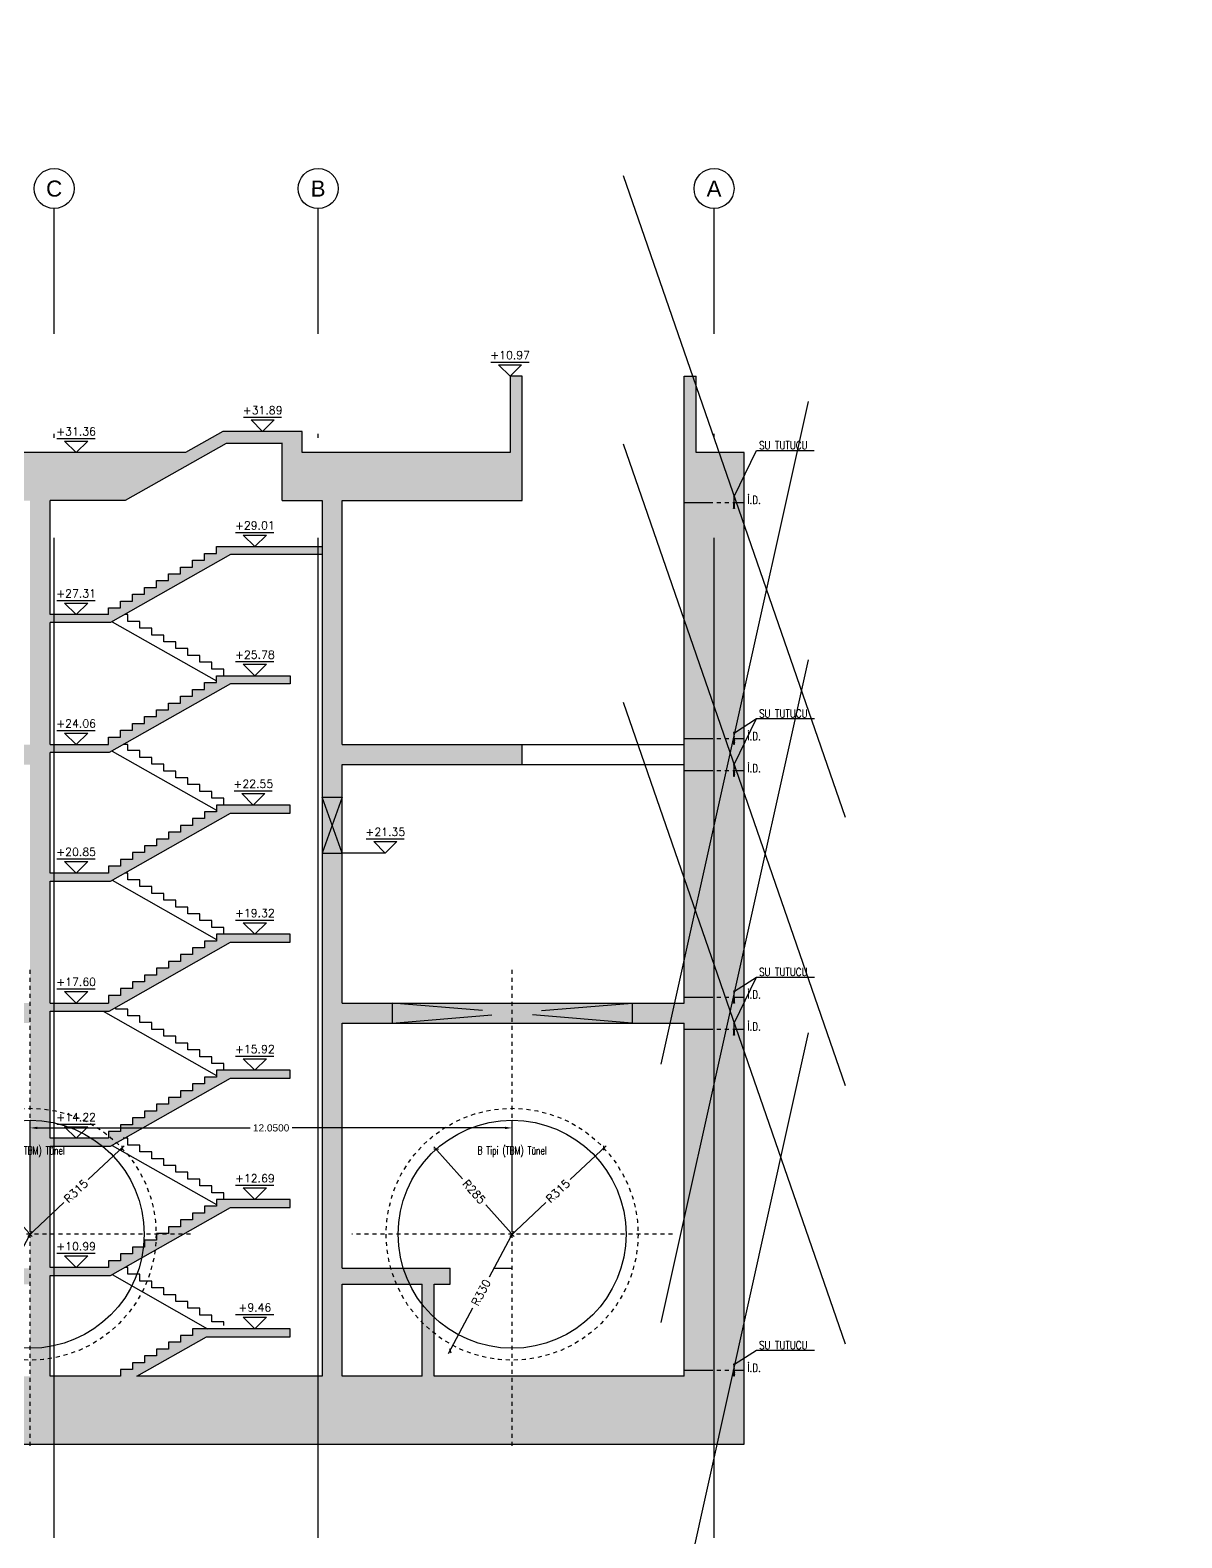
# Model space of a CAD drawing. Header units: millimetres. Extents: x 400382 to 401276, y 4543898 to 4544126.
# Drawn here: x 401246.72 to 401275.51, y 4543971.72 to 4544009.41 of the extents above; entities that cross this region are included whole.
import ezdxf
from ezdxf.enums import TextEntityAlignment as Align

# ---------------------------------------------------------------- set-up
doc = ezdxf.new("R2010")
doc.units = ezdxf.units.MM
for name, pattern in [('ACAD_ISO05W100', [33, 24, -3, 0, -3, 0, -3]), ('AKS', [3, 2.5, -0.25, 0, -0.25]), ('CIZGI', [0.4, 0.25, -0.15]), ('CONTINU', [0]), ('HIDDEN', [0.375, 0.25, -0.125])]:
    doc.linetypes.add(name, pattern=pattern)
for name, color, linetype in [('aks prota', 2, 'AKS'), ('caks prota', 4, 'Continuous'), ('görünüş prota', 4, 'Continuous'), ('iderzi_PROTA', 3, 'Continuous'), ('inşaat derzi prota', 11, 'Continuous'), ('kesik prota', 2, 'CIZGI'), ('kesit prota', 1, 'Continuous'), ('kesit tarama prota', 252, 'Continuous'), ('kot prota', 4, 'Continuous'), ('lkolon prota', 4, 'Continuous'), ('merdiven prota', 2, 'Continuous'), ('not prota', 2, 'Continuous'), ('not yazısı prota', 6, 'Continuous'), ('not çizgisi prota', 4, 'Continuous'), ('PRT-CST-rc_level', 6, 'Continuous'), ('PRT-CST-rc_levermark', 4, 'Continuous'), ('st_s_su tutucu', 2, 'Continuous'), ('st_s_ölçü', 4, 'Continuous'), ('taks prota', 7, 'Continuous')]:
    doc.layers.add(name, color=color, linetype=linetype)
doc.styles.add('OLCU', font='romanstw.shx')
doc.styles.get("Standard").update_dxf_attribs({"font": 'Arial.ttf'})
doc.styles.add('TAKS', font='Arial Unicode.ttf')
doc.styles.add('TEXT250', font='romanstw.shx', dxfattribs={"width": 0.8, "height": 25})
doc.styles.add('TSIMPLEX', font='romanstw.shx')
doc.dimstyles.new('1-100', dxfattribs={"dimscale": 0.5, "dimtxt": 2, "dimasz": 7.5, "dimexe": 3, "dimexo": 5, "dimgap": 5, "dimtad": 3, "dimdec": 1, "dimlfac": 2, "dimzin": 9, "dimdsep": 46, "dimtxsty": 'Standard', "dimblk": 'OBLIQUE', "dimcen": 0.09, "dimclrd": 3, "dimclre": 3, "dimclrt": 1, "dimadec": 3, "dimazin": 0, "dimtfac": 1, "dimtdec": 1, "dimtofl": 0, "dimtmove": 0, "dimatfit": 3, "dimfxl": 4, "dimtolj": 1, "dimtzin": 0, "dimarcsym": 0})
doc.dimstyles.new('1-50', dxfattribs={"dimtxt": 10, "dimasz": 4, "dimexe": 4, "dimexo": 8, "dimgap": 4, "dimtad": 1, "dimdec": 1, "dimrnd": 0.05, "dimzin": 9, "dimdsep": 46, "dimtxsty": 'OLCU', "dimblk1": 'OBLIQUE', "dimblk2": 'OBLIQUE', "dimsah": 1, "dimcen": 2, "dimdle": 4, "dimclrd": 4, "dimclre": 4, "dimclrt": 3, "dimadec": 1, "dimazin": 0, "dimtfac": 1, "dimtdec": 1, "dimtix": 1, "dimtmove": 2, "dimatfit": 3, "dimldrblk": 'OBLIQUE', "dimfxl": 1, "dimtvp": 1, "dimtolj": 1, "dimtzin": 1, "dimarcsym": 0})
doc.dimstyles.get("Standard").update_dxf_attribs({"dimtxt": 0.18, "dimasz": 0.18, "dimexe": 0.18, "dimexo": 0.0625, "dimgap": 0.09, "dimtad": 0, "dimtih": 1, "dimtoh": 1, "dimdec": 4, "dimzin": 0, "dimdsep": 46, "dimtxsty": 'Standard', "dimcen": 0.09, "dimadec": 0, "dimazin": 0, "dimtfac": 1, "dimtdec": 4, "dimtofl": 0, "dimtmove": 0, "dimatfit": 3, "dimfxl": 1, "dimtolj": 1, "dimtzin": 0, "dimarcsym": 0})

# ---------------------------------------------------------------- blocks, each defined once
blk = doc.blocks.new('_Oblique')
at = {"layer": 'st_s_ölçü', "lineweight": -2}
blk.add_line((-0.5, -0.5), (0.5, 0.5), dxfattribs=at)
blk = doc.blocks.new('*D49')
at = {"layer": 'Defpoints', "color": 0, "transparency": 16777216}
for p in [(-455.8, 109.6), (-265.8, -102.9)]:
    blk.add_point(p, dxfattribs=at)
at = {"layer": 'st_s_ölçü', "color": 4, "lineweight": -2, "transparency": 16777216}
for p, q in [((-461.1, 115.6), (-389.9, 36)), ((-260.5, -108.8), (-331.6, -29.2))]:
    blk.add_line(p, q, dxfattribs=at)
at = {"layer": 'st_s_ölçü', "color": 4, "lineweight": -2, "transparency": 16777216, "xscale": 8, "yscale": 8, "zscale": 8, "rotation": 131.8058995973175}
blk.add_blockref('_Oblique', (-455.8, 109.6), dxfattribs=at)
at = {"layer": 'st_s_ölçü', "color": 3, "transparency": 16777216, "insert": (-360.8, 3.4), "char_height": 20, "attachment_point": 5, "rotation": 311.8059, "style": 'OLCU'}
blk.add_mtext('\\A1;R285', dxfattribs=at)
blk = doc.blocks.new('*D50')
at = {"layer": 'Defpoints', "color": 0, "transparency": 16777216}
for p in [(-36.3, 113), (-265.8, -102.9)]:
    blk.add_point(p, dxfattribs=at)
at = {"layer": 'st_s_ölçü', "color": 4, "lineweight": -2, "transparency": 16777216}
for p, q in [((-30.5, 118.4), (-120.6, 33.7)), ((-271.6, -108.3), (-181.5, -23.6))]:
    blk.add_line(p, q, dxfattribs=at)
at = {"layer": 'st_s_ölçü', "color": 4, "lineweight": -2, "transparency": 16777216, "xscale": 8, "yscale": 8, "zscale": 8, "rotation": 43.24583088137385}
blk.add_blockref('_Oblique', (-36.3, 113), dxfattribs=at)
at = {"layer": 'st_s_ölçü', "color": 3, "transparency": 16777216, "insert": (-151.1, 5.1), "char_height": 20, "attachment_point": 5, "rotation": 43.2458, "style": 'OLCU'}
blk.add_mtext('\\A1;R315', dxfattribs=at)
blk = doc.blocks.new('*D51')
at = {"layer": 'Defpoints', "color": 0, "transparency": 16777216}
for p in [(-265.8, -102.9), (-421, -394.1)]:
    blk.add_point(p, dxfattribs=at)
at = {"layer": 'lkolon prota', "color": 4, "lineweight": -2, "transparency": 16777216}
for p, q in [((-262, -95.8), (-322.9, -209.9)), ((-424.8, -401.1), (-364, -287))]:
    blk.add_line(p, q, dxfattribs=at)
at = {"layer": 'lkolon prota', "color": 4, "lineweight": -2, "transparency": 16777216, "xscale": 8, "yscale": 8, "zscale": 8, "rotation": 241.9351701811658}
blk.add_blockref('_Oblique', (-421, -394.1), dxfattribs=at)
at = {"layer": 'lkolon prota', "color": 3, "transparency": 16777216, "insert": (-343.4, -248.5), "char_height": 20, "attachment_point": 5, "rotation": 61.9352, "style": 'OLCU'}
blk.add_mtext('\\A1;R330', dxfattribs=at)
blk = doc.blocks.new('KOTK5')
at = {"layer": 'PRT-CST-rc_levermark'}
blk.add_line((217, 160), (-213, 160), dxfattribs=at)
blk.add_lwpolyline([(130, 130), (-130, 130), (0, 0)], close=True, dxfattribs=at)
at = {"layer": 'PRT-CST-rc_level', "style": 'OLCU'}
blk.add_attdef('000.00', text='', height=90, dxfattribs=at).set_placement((0, 193), align=Align.CENTER)
blk = doc.blocks.new('D')
at = {"layer": 'st_s_su tutucu', "linetype": 'CONTINU', "ltscale": 0.2}
for p, q in [((-39987.8, 52508.2), (-39992.6, 52508.2)), ((-39992.6, 52508.2), (-39992.6, 52507.4)), ((-39992.6, 52507.4), (-39990.6, 52506.1)), ((-39990.6, 52478.7), (-39991.9, 52478.7)), ((-39991.9, 52478.7), (-39991.9, 52477.7)), ((-39991.9, 52477.7), (-39990.6, 52477.7)), ((-39990.6, 52498.5), (-39991.5, 52498.5)), ((-39991.5, 52498.5), (-39991.5, 52497.9)), ((-39991.5, 52497.9), (-39990.6, 52497.9)), ((-39990.6, 52488.5), (-39991.5, 52488.5)), ((-39991.5, 52488.5), (-39991.5, 52487.9)), ((-39991.5, 52487.9), (-39990.6, 52487.9)), ((-39991.5, 52467.9), (-39991.5, 52468.5)), ((-39991.5, 52468.5), (-39990.6, 52468.5)), ((-39990.6, 52467.9), (-39991.5, 52467.9)), ((-39990.6, 52506.1), (-39990.6, 52498.5)), ((-39990.6, 52497.9), (-39990.6, 52488.5)), ((-39990.6, 52487.9), (-39990.6, 52478.7)), ((-39990.6, 52468.5), (-39990.6, 52477.7)), ((-39990.6, 52458.5), (-39990.6, 52467.9)), ((-39989.8, 52506.1), (-39987.8, 52507.4)), ((-39989.8, 52498.5), (-39989.8, 52506.1)), ((-39988.9, 52498.5), (-39989.8, 52498.5)), ((-39989.8, 52488.5), (-39989.8, 52497.9)), ((-39989.8, 52497.9), (-39988.9, 52497.9)), ((-39988.9, 52488.5), (-39989.8, 52488.5)), ((-39989.8, 52478.7), (-39989.8, 52487.9)), ((-39989.8, 52487.9), (-39988.9, 52487.9)), ((-39988.5, 52478.7), (-39989.8, 52478.7)), ((-39989.8, 52477.7), (-39988.5, 52477.7)), ((-39989.8, 52477.7), (-39989.8, 52468.5)), ((-39989.8, 52468.5), (-39988.9, 52468.5)), ((-39988.9, 52467.9), (-39989.8, 52467.9)), ((-39989.8, 52467.9), (-39989.8, 52458.5)), ((-39988.9, 52497.9), (-39988.9, 52498.5)), ((-39988.9, 52487.9), (-39988.9, 52488.5)), ((-39988.9, 52468.5), (-39988.9, 52467.9)), ((-39988.5, 52477.7), (-39988.5, 52478.7)), ((-39987.8, 52507.4), (-39987.8, 52508.2)), ((-39992.6, 52449), (-39990.6, 52450.3)), ((-39992.6, 52448.2), (-39992.6, 52449)), ((-39987.8, 52448.2), (-39992.6, 52448.2)), ((-39991.5, 52457.9), (-39991.5, 52458.5)), ((-39991.5, 52458.5), (-39990.6, 52458.5)), ((-39990.6, 52457.9), (-39991.5, 52457.9)), ((-39990.6, 52450.3), (-39990.6, 52457.9)), ((-39989.8, 52458.5), (-39988.9, 52458.5)), ((-39988.9, 52457.9), (-39989.8, 52457.9)), ((-39989.8, 52457.9), (-39989.8, 52450.3)), ((-39989.8, 52450.3), (-39987.8, 52449)), ((-39988.9, 52458.5), (-39988.9, 52457.9)), ((-39987.8, 52449), (-39987.8, 52448.2))]:
    blk.add_line(p, q, dxfattribs=at)
blk = doc.blocks.new('*D100')
at = {"color": 0, "lineweight": -2, "transparency": 16777216}
for p, q in [((401246.719, 4543979.374), (401246.719, 4543982.15)), ((401258.769, 4543979.374), (401258.769, 4543982.15)), ((401246.899, 4543981.97), (401252.219, 4543981.97)), ((401258.589, 4543981.97), (401253.269, 4543981.97))]:
    blk.add_line(p, q, dxfattribs=at)
at = {"color": 0, "transparency": 16777216}
for points in [[(401246.899, 4543982), (401246.899, 4543981.94), (401246.719, 4543981.97)], [(401258.589, 4543982), (401258.589, 4543981.94), (401258.769, 4543981.97)]]:
    blk.add_solid(points, dxfattribs=at)
at = {"layer": 'Defpoints', "color": 0, "transparency": 16777216}
for p in [(401246.719, 4543981.97), (401246.719, 4543979.311), (401258.769, 4543979.311)]:
    blk.add_point(p, dxfattribs=at)
at = {"color": 0, "transparency": 16777216, "insert": (401252.744, 4543981.97), "char_height": 0.18, "attachment_point": 5}
blk.add_mtext('\\A1;12.0500', dxfattribs=at)
blk = doc.blocks.new('A$C127942D9')
at = {"layer": 'aks prota', "ltscale": 2}
blk.add_line((-265.793, -631.684), (-265.793, 559.681), dxfattribs=at)
at = {"layer": 'aks prota'}
blk.add_line((135.187, -102.854), (-666.774, -102.854), dxfattribs=at)
at = {"layer": 'görünüş prota', "color": 6, "linetype": 'CIZGI', "ltscale": 2}
blk.add_circle((-265.793, -102.854), 315, dxfattribs=at)
at = {"layer": 'görünüş prota', "color": 6}
blk.add_circle((-265.793, -102.854), 285, dxfattribs=at)
at = {"layer": 'not prota', "style": 'TEXT250', "width": 0.7}
blk.add_text('B Tipi (TBM) Tünel', height=20, dxfattribs=at).set_placement((-265.793, 106.819), align=Align.MIDDLE_CENTER)
at = {"layer": 'lkolon prota'}
dim = blk.add_radius_dim(center=(-265.793, -102.854), mpoint=(-421.048, -394.051), dimstyle='1-100', dxfattribs=at)
dim.commit()
dim.dimension.update_dxf_attribs({"geometry": '*D51', "text_midpoint": (-343.421, -248.453), "dimtype": 132})
at = {"layer": 'st_s_ölçü'}
for mpoint, picture, middle in [((-455.777, 109.587), '*D49', (-360.785, 3.366)), ((-36.341, 112.962), '*D50', (-151.067, 5.054))]:
    dim = blk.add_radius_dim(center=(-265.793, -102.854), mpoint=mpoint, dimstyle='1-100', dxfattribs=at)
    dim.commit()
    dim.dimension.update_dxf_attribs({"geometry": picture, "text_midpoint": middle, "dimtype": 132})

msp = doc.modelspace()

# ---------------------------------------------------------------- hatches: boundary and pattern name
at = {"layer": 'kesit tarama prota'}
h = msp.add_hatch(color=256, dxfattribs=at)
h.dxf.hatch_style = 1
h.paths.add_polyline_path([(401264.56892, 4543974.0613), (401264.56892, 4543998.8513), (401263.36892, 4543998.8513), (401263.36892, 4544000.7613), (401263.06892, 4544000.7613), (401263.06892, 4543985.0913), (401254.51892, 4543985.0913), (401254.51892, 4543991.0513), (401259.01892, 4543991.0513), (401259.01892, 4543991.5513), (401254.51892, 4543991.5513), (401254.51892, 4543997.6513), (401259.01892, 4543997.6513), (401259.01892, 4544000.7613), (401258.71893, 4544000.7613), (401258.71893, 4543998.8513), (401253.51892, 4543998.8513), (401253.51892, 4543999.3813), (401251.537, 4543999.3813), (401250.6017, 4543998.8513), (401236.66892, 4543998.8513), (401236.66892, 4543974.0613)])
h.paths.add_polyline_path([(401249.38459, 4543975.7613), (401251.13165, 4543976.7513), (401253.21892, 4543976.7513), (401253.21892, 4543976.9513), (401250.77892, 4543976.9513), (401250.77892, 4543976.7813), (401250.47892, 4543976.7813), (401250.47892, 4543976.6113), (401250.17892, 4543976.6113), (401250.17892, 4543976.4413), (401249.87892, 4543976.4413), (401249.87892, 4543976.2713), (401249.57892, 4543976.2713), (401249.57892, 4543976.1013), (401249.27892, 4543976.1013), (401249.27892, 4543975.9313), (401248.97892, 4543975.9313), (401248.97892, 4543975.7613), (401247.21892, 4543975.7613), (401247.21892, 4543978.2813), (401248.73165, 4543978.2813), (401251.73165, 4543979.9813), (401253.21892, 4543979.9813), (401253.21892, 4543980.1813), (401251.37892, 4543980.1813), (401251.37892, 4543980.0113), (401251.07892, 4543980.0113), (401251.07892, 4543979.8413), (401250.77892, 4543979.8413), (401250.77892, 4543979.6713), (401250.47892, 4543979.6713), (401250.47892, 4543979.5013), (401250.17892, 4543979.5013), (401250.17892, 4543979.3313), (401249.87892, 4543979.3313), (401249.87892, 4543979.1613), (401249.57892, 4543979.1613), (401249.57892, 4543978.9913), (401249.27892, 4543978.9913), (401249.27892, 4543978.8213), (401248.97892, 4543978.8213), (401248.97892, 4543978.6513), (401248.67892, 4543978.6513), (401248.67892, 4543978.4813), (401247.21892, 4543978.4813), (401247.21892, 4543981.5113), (401248.73165, 4543981.5113), (401251.73165, 4543983.2113), (401253.21892, 4543983.2113), (401253.21892, 4543983.4113), (401251.37892, 4543983.4113), (401251.37892, 4543983.2413), (401251.07892, 4543983.2413), (401251.07892, 4543983.0713), (401250.77892, 4543983.0713), (401250.77892, 4543982.9013), (401250.47892, 4543982.9013), (401250.47892, 4543982.7313), (401250.17892, 4543982.7313), (401250.17892, 4543982.5613), (401249.87892, 4543982.5613), (401249.87892, 4543982.3913), (401249.57892, 4543982.3913), (401249.57892, 4543982.2213), (401249.27892, 4543982.2213), (401249.27892, 4543982.0513), (401248.97892, 4543982.0513), (401248.97892, 4543981.8813), (401248.67892, 4543981.8813), (401248.67892, 4543981.7113), (401247.21892, 4543981.7113), (401247.21892, 4543984.8913), (401248.69636, 4543984.8913), (401251.73165, 4543986.6113), (401253.21892, 4543986.6113), (401253.21892, 4543986.8113), (401251.37892, 4543986.8113), (401251.37892, 4543986.6413), (401251.07892, 4543986.6413), (401251.07892, 4543986.4713), (401250.77892, 4543986.4713), (401250.77892, 4543986.3013), (401250.47892, 4543986.3013), (401250.47892, 4543986.1313), (401250.17892, 4543986.1313), (401250.17892, 4543985.9613), (401249.87892, 4543985.9613), (401249.87892, 4543985.7913), (401249.57892, 4543985.7913), (401249.57892, 4543985.6213), (401249.27892, 4543985.6213), (401249.27892, 4543985.4513), (401248.97892, 4543985.4513), (401248.97892, 4543985.2813), (401248.67892, 4543985.2813), (401248.67892, 4543985.0913), (401247.21892, 4543985.0913), (401247.21892, 4543988.1413), (401248.73165, 4543988.1413), (401251.73165, 4543989.8413), (401253.21892, 4543989.8413), (401253.21892, 4543990.0413), (401251.37892, 4543990.0413), (401251.37892, 4543989.8713), (401251.07892, 4543989.8713), (401251.07892, 4543989.7013), (401250.77892, 4543989.7013), (401250.77892, 4543989.5313), (401250.47892, 4543989.5313), (401250.47892, 4543989.3613), (401250.17892, 4543989.3613), (401250.17892, 4543989.1913), (401249.87892, 4543989.1913), (401249.87892, 4543989.0213), (401249.57892, 4543989.0213), (401249.57892, 4543988.8513), (401249.27892, 4543988.8513), (401249.27892, 4543988.6813), (401248.97892, 4543988.6813), (401248.97892, 4543988.5113), (401248.67892, 4543988.5113), (401248.67892, 4543988.3413), (401247.21892, 4543988.3413), (401247.21892, 4543991.3513), (401248.69636, 4543991.3513), (401251.73165, 4543993.0713), (401253.21892, 4543993.0713), (401253.21892, 4543993.2713), (401251.37892, 4543993.2713), (401251.37892, 4543993.1013), (401251.07892, 4543993.1013), (401251.07892, 4543992.9313), (401250.77892, 4543992.9313), (401250.77892, 4543992.7613), (401250.47892, 4543992.7613), (401250.47892, 4543992.5913), (401250.17892, 4543992.5913), (401250.17892, 4543992.4213), (401249.87892, 4543992.4213), (401249.87892, 4543992.2513), (401249.57892, 4543992.2513), (401249.57892, 4543992.0813), (401249.27892, 4543992.0813), (401249.27892, 4543991.9113), (401248.97892, 4543991.9113), (401248.97892, 4543991.7413), (401248.67892, 4543991.7413), (401248.67892, 4543991.5513), (401247.21892, 4543991.5513), (401247.21892, 4543994.6013), (401248.73165, 4543994.6013), (401251.73165, 4543996.3013), (401254.01892, 4543996.3013), (401254.01892, 4543996.5013), (401251.37892, 4543996.5013), (401251.37892, 4543996.3313), (401251.07892, 4543996.3313), (401251.07892, 4543996.1613), (401250.77892, 4543996.1613), (401250.77892, 4543995.9913), (401250.47892, 4543995.9913), (401250.47892, 4543995.8213), (401250.17892, 4543995.8213), (401250.17892, 4543995.6513), (401249.87892, 4543995.6513), (401249.87892, 4543995.4813), (401249.57892, 4543995.4813), (401249.57892, 4543995.3113), (401249.27892, 4543995.3113), (401249.27892, 4543995.1413), (401248.97892, 4543995.1413), (401248.97892, 4543994.9713), (401248.67892, 4543994.9713), (401248.67892, 4543994.8013), (401247.21892, 4543994.8013), (401247.21892, 4543997.6513), (401249.09256, 4543997.6513), (401251.61609, 4543999.0813), (401253.01892, 4543999.0813), (401253.01892, 4543997.6513), (401254.01892, 4543997.6513), (401254.01892, 4543975.7613)], flags=16)
h.paths.add_polyline_path([(401254.51892, 4543975.7613), (401254.51892, 4543978.0613), (401256.51892, 4543978.0613), (401256.51892, 4543975.7613)], flags=16)
h.paths.add_polyline_path([(401256.81892, 4543975.7613), (401256.81892, 4543978.0613), (401257.21892, 4543978.0613), (401257.21892, 4543978.4613), (401254.51892, 4543978.4613), (401254.51892, 4543984.5913), (401263.06892, 4543984.5913), (401263.06892, 4543975.7613)], flags=16)
h.paths.add_polyline_path([(401246.71892, 4543975.7613), (401244.71892, 4543975.7613), (401244.71892, 4543978.0613), (401246.71892, 4543978.0613)], flags=16)
h.paths.add_polyline_path([(401246.71892, 4543978.4613), (401244.01892, 4543978.4613), (401244.01892, 4543978.0613), (401244.41892, 4543978.0613), (401244.41892, 4543975.7613), (401238.16892, 4543975.7613), (401238.16892, 4543984.5913), (401246.71892, 4543984.5913)], flags=16)
h.paths.add_polyline_path([(401246.71892, 4543985.0913), (401238.16892, 4543985.0913), (401238.16892, 4543991.0513), (401246.71892, 4543991.0513)], flags=16)
h.paths.add_polyline_path([(401246.71892, 4543991.5513), (401238.16892, 4543991.5513), (401238.16892, 4543997.6513), (401246.71892, 4543997.6513)], flags=16)

# ---------------------------------------------------------------- linework, layer by layer
at = {"layer": 'aks prota', "ltscale": 10}
for p, q in [((401247.31896, 4543971.72248), (401247.31896, 4544004.95298)), ((401253.91896, 4543971.72248), (401253.91896, 4544004.95298)), ((401263.81892, 4543971.72248), (401263.81892, 4544004.95298))]:
    msp.add_line(p, q, dxfattribs=at)
at = {"layer": 'caks prota', "ltscale": 0.05}
for centre in [(401247.31892, 4544005.45298), (401253.91892, 4544005.45298), (401263.81892, 4544005.45298)]:
    msp.add_circle(centre, 0.5, dxfattribs=at)
at = {"layer": 'görünüş prota'}
for points in [[(401248.76892, 4543994.62243), (401251.37892, 4543993.14343)], [(401251.55892, 4543993.2713), (401251.55892, 4543993.4413), (401251.25892, 4543993.4413), (401251.25892, 4543993.6113), (401250.95892, 4543993.6113), (401250.95892, 4543993.7813), (401250.65892, 4543993.7813), (401250.65892, 4543993.9513), (401250.35892, 4543993.9513), (401250.35892, 4543994.1213), (401250.05892, 4543994.1213), (401250.05892, 4543994.2913), (401249.75892, 4543994.2913), (401249.75892, 4543994.4613), (401249.45892, 4543994.4613), (401249.45892, 4543994.6313), (401249.15892, 4543994.6313), (401249.15892, 4543994.8013), (401249.08459, 4543994.8013)], [(401251.55892, 4543990.0413), (401251.55892, 4543990.2113), (401251.25892, 4543990.2113), (401251.25892, 4543990.3813), (401250.95892, 4543990.3813), (401250.95892, 4543990.5513), (401250.65892, 4543990.5513), (401250.65892, 4543990.7213), (401250.35892, 4543990.7213), (401250.35892, 4543990.8913), (401250.05892, 4543990.8913), (401250.05892, 4543991.0613), (401249.75892, 4543991.0613), (401249.75892, 4543991.2313), (401249.45892, 4543991.2313), (401249.45892, 4543991.4013), (401249.15892, 4543991.4013), (401249.15892, 4543991.5513), (401249.0493, 4543991.5513)], [(401259.01892, 4543991.5513), (401263.06892, 4543991.5513)], [(401248.76892, 4543991.39243), (401251.37892, 4543989.91343)], [(401259.01107, 4543991.0513), (401263.06892, 4543991.0513)], [(401248.76892, 4543988.16243), (401251.37892, 4543986.68343)], [(401251.55892, 4543986.8113), (401251.55892, 4543986.9813), (401251.25892, 4543986.9813), (401251.25892, 4543987.1513), (401250.95892, 4543987.1513), (401250.95892, 4543987.3213), (401250.65892, 4543987.3213), (401250.65892, 4543987.4913), (401250.35892, 4543987.4913), (401250.35892, 4543987.6613), (401250.05892, 4543987.6613), (401250.05892, 4543987.8313), (401249.75892, 4543987.8313), (401249.75892, 4543988.0013), (401249.45892, 4543988.0013), (401249.45892, 4543988.1713), (401249.15892, 4543988.1713), (401249.15892, 4543988.3413), (401249.08459, 4543988.3413)], [(401248.54149, 4543984.8913), (401251.37892, 4543983.28343)], [(401251.55892, 4543983.4113), (401251.55892, 4543983.5813), (401251.25892, 4543983.5813), (401251.25892, 4543983.7513), (401250.95892, 4543983.7513), (401250.95892, 4543983.9213), (401250.65892, 4543983.9213), (401250.65892, 4543984.0913), (401250.35892, 4543984.0913), (401250.35892, 4543984.2613), (401250.05892, 4543984.2613), (401250.05892, 4543984.4313), (401249.75892, 4543984.4313), (401249.75892, 4543984.6013), (401249.45892, 4543984.6013), (401249.45892, 4543984.7713), (401249.15892, 4543984.7713), (401249.15892, 4543984.9413), (401248.85892, 4543984.9413), (401248.85892, 4543984.98343)], [(401251.55892, 4543980.1813), (401251.55892, 4543980.3513), (401251.25892, 4543980.3513), (401251.25892, 4543980.5213), (401250.95892, 4543980.5213), (401250.95892, 4543980.6913), (401250.65892, 4543980.6913), (401250.65892, 4543980.8613), (401250.35892, 4543980.8613), (401250.35892, 4543981.0313), (401250.05892, 4543981.0313), (401250.05892, 4543981.2013), (401249.75892, 4543981.2013), (401249.75892, 4543981.3713), (401249.45892, 4543981.3713), (401249.45892, 4543981.5413), (401249.15892, 4543981.5413), (401249.15892, 4543981.7113), (401249.04138, 4543981.7113)], [(401248.76892, 4543981.53243), (401251.37892, 4543980.05343)], [(401251.55892, 4543977.0313), (401251.55892, 4543977.1213), (401251.25892, 4543977.1213), (401251.25892, 4543977.2913), (401250.95892, 4543977.2913), (401250.95892, 4543977.4613), (401250.65892, 4543977.4613), (401250.65892, 4543977.6313), (401250.35892, 4543977.6313), (401250.35892, 4543977.8013), (401250.05892, 4543977.8013), (401250.05892, 4543977.9713), (401249.75892, 4543977.9713), (401249.75892, 4543978.1413), (401249.45892, 4543978.1413), (401249.45892, 4543978.3113), (401249.15892, 4543978.3113), (401249.15892, 4543978.4813), (401249.08459, 4543978.4813)], [(401248.76892, 4543978.30243), (401251.15326, 4543976.9513)]]:
    msp.add_lwpolyline(points, dxfattribs=at)
at = {"layer": 'iderzi_PROTA'}
msp.add_line((401258.31574, 4543978.4613), (401258.76893, 4543978.4613), dxfattribs=at)
at = {"layer": 'inşaat derzi prota', "linetype": 'ACAD_ISO05W100', "ltscale": 0.03}
for points in [[(401263.06892, 4543997.60687), (401264.56892, 4543997.60687)], [(401263.06892, 4543991.70131), (401264.56892, 4543991.70131)], [(401263.06892, 4543990.9013), (401264.56892, 4543990.9013)], [(401263.06892, 4543985.24131), (401264.56892, 4543985.24131)], [(401263.06892, 4543984.4413), (401264.56892, 4543984.4413)], [(401263.06892, 4543975.91131), (401264.56892, 4543975.91131)]]:
    msp.add_lwpolyline(points, dxfattribs=at)
at = {"layer": 'kesik prota', "ltscale": 10}
msp.add_lwpolyline([(401254.01893, 4543990.2413), (401254.51892, 4543990.2413), (401254.01892, 4543988.8413), (401254.51892, 4543988.8413), (401254.01892, 4543990.2413)], dxfattribs=at)
at = {"layer": 'kesit prota', "color": 1}
for p, q in [((401263.06892, 4543985.0913), (401263.06892, 4544000.7613)), ((401263.06892, 4544000.7613), (401263.36892, 4544000.7613)), ((401247.21892, 4543994.8013), (401247.21892, 4543997.6513)), ((401253.01892, 4543997.6513), (401254.01892, 4543997.6513)), ((401247.21892, 4543991.5513), (401247.21892, 4543994.6013)), ((401247.21892, 4543991.5513), (401248.67892, 4543991.5513)), ((401254.51892, 4543991.5513), (401259.01892, 4543991.5513)), ((401259.01892, 4543991.0513), (401259.01892, 4543991.5513)), ((401247.21892, 4543988.3413), (401247.21892, 4543991.3513)), ((401254.51892, 4543985.0913), (401254.51892, 4543991.0513)), ((401254.51892, 4543991.0513), (401259.01892, 4543991.0513)), ((401247.21892, 4543985.0913), (401247.21892, 4543988.1413)), ((401247.21892, 4543985.0913), (401248.67892, 4543985.0913)), ((401247.21892, 4543981.7113), (401247.21892, 4543984.8913)), ((401254.51892, 4543985.0913), (401263.06892, 4543985.0913)), ((401254.51892, 4543978.4613), (401254.51892, 4543984.5913)), ((401254.51892, 4543984.5913), (401263.06892, 4543984.5913)), ((401263.06892, 4543975.7613), (401263.06892, 4543984.5913)), ((401247.21892, 4543978.4813), (401247.21892, 4543981.5113)), ((401254.51892, 4543978.4613), (401257.21892, 4543978.4613)), ((401257.21892, 4543978.0613), (401257.21892, 4543978.4613)), ((401254.51892, 4543975.7613), (401254.51892, 4543978.0613)), ((401254.51892, 4543978.0613), (401256.51892, 4543978.0613)), ((401256.51892, 4543975.7613), (401256.51892, 4543978.0613)), ((401256.81892, 4543978.0613), (401257.21892, 4543978.0613)), ((401256.81892, 4543975.7613), (401256.81892, 4543978.0613)), ((401256.51892, 4543975.7613), (401254.51892, 4543975.7613)), ((401263.06892, 4543975.7613), (401256.81892, 4543975.7613))]:
    msp.add_line(p, q, dxfattribs=at)
for points in [[(401254.51892, 4543991.5513), (401254.51892, 4543997.6513), (401259.01892, 4543997.6513), (401259.01892, 4544000.7613), (401258.71893, 4544000.7613), (401258.71893, 4543998.8513), (401253.51892, 4543998.8513), (401253.51892, 4543999.3813), (401251.537, 4543999.3813), (401250.6017, 4543998.8513), (401236.66892, 4543998.8513), (401236.66892, 4543974.0613), (401264.56892, 4543974.0613), (401264.56892, 4543998.8513), (401263.36892, 4543998.8513), (401263.36892, 4544000.7613)], [(401253.02512, 4543999.0813), (401251.61609, 4543999.0813), (401249.09256, 4543997.6513), (401247.21892, 4543997.6513)], [(401253.01892, 4543997.6513), (401253.01892, 4543999.0813)], [(401254.01892, 4543997.6513), (401254.01892, 4543975.7613), (401249.38459, 4543975.7613), (401251.13165, 4543976.7513), (401253.21892, 4543976.7513), (401253.21892, 4543976.9513), (401250.77892, 4543976.9513), (401250.77892, 4543976.7813), (401250.47892, 4543976.7813), (401250.47892, 4543976.6113), (401250.17892, 4543976.6113), (401250.17892, 4543976.4413), (401249.87892, 4543976.4413), (401249.87892, 4543976.2713), (401249.57892, 4543976.2713), (401249.57892, 4543976.1013), (401249.27892, 4543976.1013), (401249.27892, 4543975.9313), (401248.97892, 4543975.9313), (401248.97892, 4543975.7613), (401247.21892, 4543975.7613), (401247.21892, 4543978.2813)], [(401248.67892, 4543994.8013), (401248.67892, 4543994.9713), (401248.97892, 4543994.9713), (401248.97892, 4543995.1413), (401249.27892, 4543995.1413), (401249.27892, 4543995.3113), (401249.57892, 4543995.3113), (401249.57892, 4543995.4813), (401249.87892, 4543995.4813), (401249.87892, 4543995.6513), (401250.17892, 4543995.6513), (401250.17892, 4543995.8213), (401250.47892, 4543995.8213), (401250.47892, 4543995.9913), (401250.77892, 4543995.9913), (401250.77892, 4543996.1613), (401251.07892, 4543996.1613), (401251.07892, 4543996.3313), (401251.37892, 4543996.3313), (401251.37892, 4543996.5013), (401254.01892, 4543996.5013), (401254.01892, 4543996.3013), (401251.73165, 4543996.3013), (401248.73165, 4543994.6013), (401247.21892, 4543994.6013)], [(401248.67892, 4543994.8013), (401247.21892, 4543994.8013)], [(401248.67892, 4543991.5513), (401248.67892, 4543991.7413), (401248.97892, 4543991.7413), (401248.97892, 4543991.9113), (401249.27892, 4543991.9113), (401249.27892, 4543992.0813), (401249.57892, 4543992.0813), (401249.57892, 4543992.2513), (401249.87892, 4543992.2513), (401249.87892, 4543992.4213), (401250.17892, 4543992.4213), (401250.17892, 4543992.5913), (401250.47892, 4543992.5913), (401250.47892, 4543992.7613), (401250.77892, 4543992.7613), (401250.77892, 4543992.9313), (401251.07892, 4543992.9313), (401251.07892, 4543993.1013), (401251.37892, 4543993.1013), (401251.37892, 4543993.2713), (401253.21892, 4543993.2713), (401253.21892, 4543993.0713), (401251.73165, 4543993.0713), (401248.69636, 4543991.3513), (401247.21892, 4543991.3513)], [(401247.21892, 4543988.1413), (401248.73165, 4543988.1413), (401251.73165, 4543989.8413), (401253.21892, 4543989.8413), (401253.21892, 4543990.0413), (401251.37892, 4543990.0413), (401251.37892, 4543989.8713), (401251.07892, 4543989.8713), (401251.07892, 4543989.7013), (401250.77892, 4543989.7013), (401250.77892, 4543989.5313), (401250.47892, 4543989.5313), (401250.47892, 4543989.3613), (401250.17892, 4543989.3613), (401250.17892, 4543989.1913), (401249.87892, 4543989.1913), (401249.87892, 4543989.0213), (401249.57892, 4543989.0213), (401249.57892, 4543988.8513), (401249.27892, 4543988.8513), (401249.27892, 4543988.6813), (401248.97892, 4543988.6813), (401248.97892, 4543988.5113), (401248.67892, 4543988.5113), (401248.67892, 4543988.3413), (401247.21892, 4543988.3413)], [(401247.21892, 4543984.8913), (401248.69636, 4543984.8913), (401251.73165, 4543986.6113), (401253.21892, 4543986.6113), (401253.21892, 4543986.8113), (401251.37892, 4543986.8113), (401251.37892, 4543986.6413), (401251.07892, 4543986.6413), (401251.07892, 4543986.4713), (401250.77892, 4543986.4713), (401250.77892, 4543986.3013), (401250.47892, 4543986.3013), (401250.47892, 4543986.1313), (401250.17892, 4543986.1313), (401250.17892, 4543985.9613), (401249.87892, 4543985.9613), (401249.87892, 4543985.7913), (401249.57892, 4543985.7913), (401249.57892, 4543985.6213), (401249.27892, 4543985.6213), (401249.27892, 4543985.4513), (401248.97892, 4543985.4513), (401248.97892, 4543985.2813), (401248.67892, 4543985.2813), (401248.67892, 4543985.0913)], [(401247.21892, 4543981.5113), (401248.73165, 4543981.5113), (401251.73165, 4543983.2113), (401253.21892, 4543983.2113), (401253.21892, 4543983.4113), (401251.37892, 4543983.4113), (401251.37892, 4543983.2413), (401251.07892, 4543983.2413), (401251.07892, 4543983.0713), (401250.77892, 4543983.0713), (401250.77892, 4543982.9013), (401250.47892, 4543982.9013), (401250.47892, 4543982.7313), (401250.17892, 4543982.7313), (401250.17892, 4543982.5613), (401249.87892, 4543982.5613), (401249.87892, 4543982.3913), (401249.57892, 4543982.3913), (401249.57892, 4543982.2213), (401249.27892, 4543982.2213), (401249.27892, 4543982.0513), (401248.97892, 4543982.0513), (401248.97892, 4543981.8813), (401248.67892, 4543981.8813), (401248.67892, 4543981.7113), (401247.21892, 4543981.7113)], [(401247.21892, 4543978.2813), (401248.73165, 4543978.2813), (401251.73165, 4543979.9813), (401253.21892, 4543979.9813), (401253.21892, 4543980.1813), (401251.37892, 4543980.1813), (401251.37892, 4543980.0113), (401251.07892, 4543980.0113), (401251.07892, 4543979.8413), (401250.77892, 4543979.8413), (401250.77892, 4543979.6713), (401250.47892, 4543979.6713), (401250.47892, 4543979.5013), (401250.17892, 4543979.5013), (401250.17892, 4543979.3313), (401249.87892, 4543979.3313), (401249.87892, 4543979.1613), (401249.57892, 4543979.1613), (401249.57892, 4543978.9913), (401249.27892, 4543978.9913), (401249.27892, 4543978.8213), (401248.97892, 4543978.8213), (401248.97892, 4543978.6513), (401248.67892, 4543978.6513), (401248.67892, 4543978.4813), (401247.21892, 4543978.4813)]]:
    msp.add_lwpolyline(points, dxfattribs=at)
at = {"layer": 'kot prota', "linetype": 'CONTINU', "ltscale": 0.1}
msp.add_lwpolyline([(401255.59843, 4543988.8413), (401254.51892, 4543988.8413)], dxfattribs=at)
at = {"layer": 'merdiven prota', "linetype": 'HIDDEN', "ltscale": 10}
msp.add_lwpolyline([(401261.76892, 4543985.0913), (401261.76892, 4543984.5913), (401255.76892, 4543985.0913), (401255.76892, 4543984.5913), (401261.76892, 4543985.0913)], dxfattribs=at)

# ---------------------------------------------------------------- block references
at = {"layer": 'aks prota', "ltscale": 10, "xscale": 0.01, "yscale": 0.01, "zscale": 0.01}
for p in [(401249.37686, 4543980.33985), (401261.42686, 4543980.33985)]:
    msp.add_blockref('A$C127942D9', p, dxfattribs=at)
at = {"layer": 'kot prota', "linetype": 'CONTINU', "ltscale": 0.1}
ref = msp.add_blockref('KOTK5', (401258.71893, 4544000.7613), dxfattribs=dict(at, xscale=-0.002222222222222222, yscale=0.002222222222222222, zscale=0.002222222222222222, rotation=359.9999999999036))
ref.add_attrib('000.00', '+10.97', dxfattribs={"layer": 'PRT-CST-rc_level', "height": 0.2, "style": 'OLCU'}).set_placement((401258.71893, 4544001.1905), align=Align.CENTER)
ref = msp.add_blockref('KOTK5', (401252.53198, 4543999.3813), dxfattribs=dict(at, xscale=-0.002222222222222222, yscale=0.002222222222222222, zscale=0.002222222222222222, rotation=359.9999999999036))
ref.add_attrib('000.00', '+31.89', dxfattribs={"layer": 'PRT-CST-rc_level', "height": 0.2, "style": 'OLCU'}).set_placement((401252.53198, 4543999.8105), align=Align.CENTER)
ref = msp.add_blockref('KOTK5', (401247.86864, 4543998.8513), dxfattribs=dict(at, xscale=-0.002222222222222222, yscale=0.002222222222222222, zscale=0.002222222222222222, rotation=359.9999999999036))
ref.add_attrib('000.00', '+31.36', dxfattribs={"layer": 'PRT-CST-rc_level', "height": 0.2, "style": 'OLCU'}).set_placement((401247.86864, 4543999.2805), align=Align.CENTER)
ref = msp.add_blockref('KOTK5', (401252.33763, 4543996.5013), dxfattribs=dict(at, xscale=-0.002222222222222222, yscale=0.002222222222222222, zscale=0.002222222222222222, rotation=359.9999999999036))
ref.add_attrib('000.00', '+29.01', dxfattribs={"layer": 'PRT-CST-rc_level', "height": 0.2, "style": 'OLCU'}).set_placement((401252.33763, 4543996.9305), align=Align.CENTER)
ref = msp.add_blockref('KOTK5', (401247.86864, 4543994.8013), dxfattribs=dict(at, xscale=-0.002222222222222222, yscale=0.002222222222222222, zscale=0.002222222222222222, rotation=359.9999999999036))
ref.add_attrib('000.00', '+27.31', dxfattribs={"layer": 'PRT-CST-rc_level', "height": 0.2, "style": 'OLCU'}).set_placement((401247.86864, 4543995.2305), align=Align.CENTER)
ref = msp.add_blockref('KOTK5', (401252.33763, 4543993.2713), dxfattribs=dict(at, xscale=-0.002222222222222222, yscale=0.002222222222222222, zscale=0.002222222222222222, rotation=359.9999999999036))
ref.add_attrib('000.00', '+25.78', dxfattribs={"layer": 'PRT-CST-rc_level', "height": 0.2, "style": 'OLCU'}).set_placement((401252.33763, 4543993.7005), align=Align.CENTER)
ref = msp.add_blockref('KOTK5', (401247.86864, 4543991.5513), dxfattribs=dict(at, xscale=-0.002222222222222222, yscale=0.002222222222222222, zscale=0.002222222222222222, rotation=359.9999999999036))
ref.add_attrib('000.00', '+24.06', dxfattribs={"layer": 'PRT-CST-rc_level', "height": 0.2, "style": 'OLCU'}).set_placement((401247.86864, 4543991.9805), align=Align.CENTER)
ref = msp.add_blockref('KOTK5', (401252.29892, 4543990.0413), dxfattribs=dict(at, xscale=-0.002222222222222222, yscale=0.002222222222222222, zscale=0.002222222222222222, rotation=359.9999999999036))
ref.add_attrib('000.00', '+22.55', dxfattribs={"layer": 'PRT-CST-rc_level', "height": 0.2, "style": 'OLCU'}).set_placement((401252.29892, 4543990.4705), align=Align.CENTER)
ref = msp.add_blockref('KOTK5', (401255.59843, 4543988.8413), dxfattribs=dict(at, xscale=-0.002222222222222222, yscale=0.002222222222222222, zscale=0.002222222222222222, rotation=359.9999999999036))
ref.add_attrib('000.00', '+21.35', dxfattribs={"layer": 'PRT-CST-rc_level', "height": 0.2, "style": 'OLCU'}).set_placement((401255.59843, 4543989.2705), align=Align.CENTER)
ref = msp.add_blockref('KOTK5', (401247.86864, 4543988.3413), dxfattribs=dict(at, xscale=-0.002222222222222222, yscale=0.002222222222222222, zscale=0.002222222222222222, rotation=359.9999999999036))
ref.add_attrib('000.00', '+20.85', dxfattribs={"layer": 'PRT-CST-rc_level', "height": 0.2, "style": 'OLCU'}).set_placement((401247.86864, 4543988.7705), align=Align.CENTER)
ref = msp.add_blockref('KOTK5', (401252.33763, 4543986.8113), dxfattribs=dict(at, xscale=-0.002222222222222222, yscale=0.002222222222222222, zscale=0.002222222222222222, rotation=359.9999999999036))
ref.add_attrib('000.00', '+19.32', dxfattribs={"layer": 'PRT-CST-rc_level', "height": 0.2, "style": 'OLCU'}).set_placement((401252.33763, 4543987.2405), align=Align.CENTER)
ref = msp.add_blockref('KOTK5', (401247.86864, 4543985.0913), dxfattribs=dict(at, xscale=-0.002222222222222222, yscale=0.002222222222222222, zscale=0.002222222222222222, rotation=359.9999999999036))
ref.add_attrib('000.00', '+17.60', dxfattribs={"layer": 'PRT-CST-rc_level', "height": 0.2, "style": 'OLCU'}).set_placement((401247.86864, 4543985.5205), align=Align.CENTER)
ref = msp.add_blockref('KOTK5', (401252.33763, 4543983.4113), dxfattribs=dict(at, xscale=-0.002222222222222222, yscale=0.002222222222222222, zscale=0.002222222222222222, rotation=359.9999999999036))
ref.add_attrib('000.00', '+15.92', dxfattribs={"layer": 'PRT-CST-rc_level', "height": 0.2, "style": 'OLCU'}).set_placement((401252.33763, 4543983.8405), align=Align.CENTER)
ref = msp.add_blockref('KOTK5', (401247.86864, 4543981.7113), dxfattribs=dict(at, xscale=-0.002222222222222222, yscale=0.002222222222222222, zscale=0.002222222222222222, rotation=359.9999999999036))
ref.add_attrib('000.00', '+14.22', dxfattribs={"layer": 'PRT-CST-rc_level', "height": 0.2, "style": 'OLCU'}).set_placement((401247.86864, 4543982.1405), align=Align.CENTER)
ref = msp.add_blockref('KOTK5', (401252.33763, 4543980.1813), dxfattribs=dict(at, xscale=-0.002222222222222222, yscale=0.002222222222222222, zscale=0.002222222222222222, rotation=359.9999999999036))
ref.add_attrib('000.00', '+12.69', dxfattribs={"layer": 'PRT-CST-rc_level', "height": 0.2, "style": 'OLCU'}).set_placement((401252.33763, 4543980.6105), align=Align.CENTER)
ref = msp.add_blockref('KOTK5', (401247.86864, 4543978.4813), dxfattribs=dict(at, xscale=-0.002222222222222222, yscale=0.002222222222222222, zscale=0.002222222222222222, rotation=359.9999999999036))
ref.add_attrib('000.00', '+10.99', dxfattribs={"layer": 'PRT-CST-rc_level', "height": 0.2, "style": 'OLCU'}).set_placement((401247.86864, 4543978.9105), align=Align.CENTER)
ref = msp.add_blockref('KOTK5', (401252.33763, 4543976.9513), dxfattribs=dict(at, xscale=-0.002222222222222222, yscale=0.002222222222222222, zscale=0.002222222222222222, rotation=359.9999999999036))
ref.add_attrib('000.00', '+9.46', dxfattribs={"layer": 'PRT-CST-rc_level', "height": 0.2, "style": 'OLCU'}).set_placement((401252.33763, 4543977.3805), align=Align.CENTER)
at = {"layer": 'st_s_ölçü', "xscale": -0.004999999999999998, "yscale": 0.004999999999999998, "zscale": 0.004999999999999998, "rotation": 180}
for p in [(401464.27008, 4544259.99782), (401464.27008, 4544254.09226), (401464.27008, 4544253.29226), (401464.27008, 4544247.63226), (401464.27008, 4544246.83226), (401464.27008, 4544238.30226)]:
    msp.add_blockref('D', p, dxfattribs=at)

# ---------------------------------------------------------------- texts
at = {"layer": 'not yazısı prota', "ltscale": 0.05, "style": 'TSIMPLEX', "width": 0.8}
for s, p in [('SU TUTUCU', (401264.9441, 4543998.93453)), ('İ.D.', (401264.65148, 4543997.56825)), ('SU TUTUCU', (401264.9441, 4543992.22897)), ('İ.D.', (401264.65148, 4543991.66269)), ('İ.D.', (401264.65148, 4543990.86269)), ('SU TUTUCU', (401264.9441, 4543985.76897)), ('İ.D.', (401264.65148, 4543985.20269)), ('İ.D.', (401264.65148, 4543984.40269)), ('SU TUTUCU', (401264.9441, 4543976.43897)), ('İ.D.', (401264.65148, 4543975.87269))]:
    msp.add_text(s, height=0.2, dxfattribs=at).set_placement(p)
at = {"layer": 'taks prota', "style": 'TAKS'}
for s, p in [('C', (401247.31892, 4544005.45298)), ('B', (401253.91892, 4544005.45298)), ('A', (401263.81892, 4544005.45298))]:
    msp.add_text(s, height=0.4, rotation=359.505167, dxfattribs=at).set_placement(p, align=Align.MIDDLE_CENTER)

# ---------------------------------------------------------------- dimensions: what is measured, and where the dimension line sits
dim = msp.add_aligned_dim(p1=(401258.76893, 4543979.3113), p2=(401246.71893, 4543979.3113), distance=-2.6591, dimstyle='Standard')
dim.commit()
dim.dimension.update_dxf_attribs({"geometry": '*D100', "text_midpoint": (401252.74393, 4543981.97041)})

# ---------------------------------------------------------------- leaders
at = {"layer": 'not çizgisi prota'}
for points in [[(401264.32452, 4543997.75705), (401264.88308, 4543998.90681), (401266.32146, 4543998.90681)], [(401264.32452, 4543991.05149), (401264.88308, 4543992.20124), (401266.32146, 4543992.20124)], [(401264.33161, 4543991.85032), (401264.88308, 4543992.20124), (401266.33346, 4543992.20124)], [(401264.32452, 4543984.59149), (401264.88308, 4543985.74124), (401266.32146, 4543985.74124)], [(401264.33161, 4543985.39032), (401264.88308, 4543985.74124), (401266.33346, 4543985.74124)], [(401264.33161, 4543976.06032), (401264.88308, 4543976.41124), (401266.33346, 4543976.41124)]]:
    msp.add_leader(points, dimstyle='1-50', override={"dimasz": 12, "dimgap": 4, "dimtad": 0}, dxfattribs=at)

doc.saveas('drawing.dxf')
